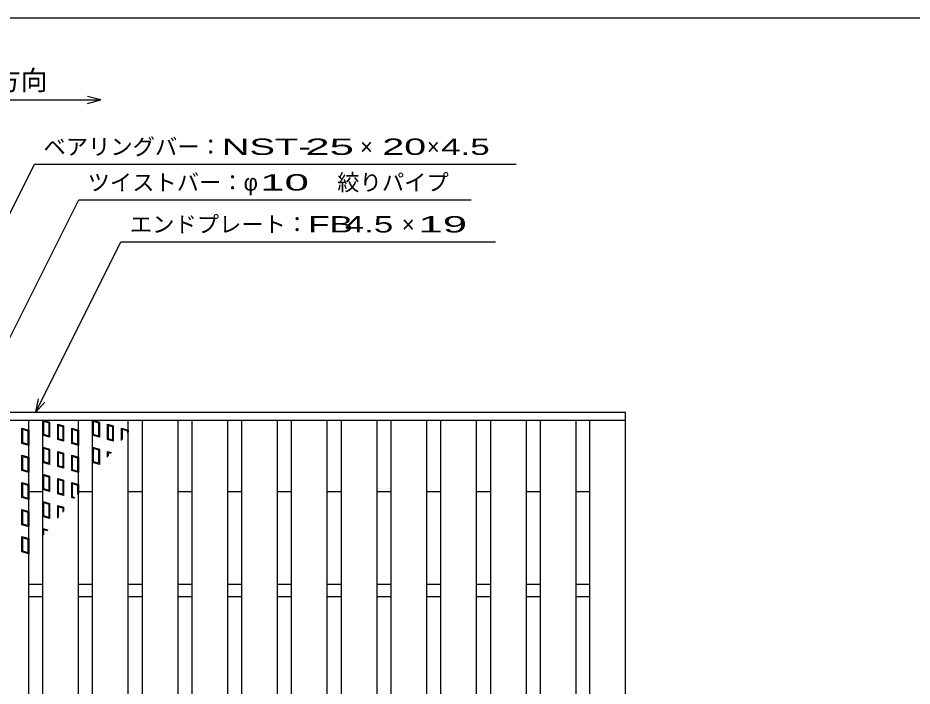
# Model space of a CAD drawing. Units: millimetres, scale not verified. Extents: x -910 to 866, y -641 to 527.
# Drawn here: x -554 to -53, y 152 to 527 of the extents above; entities that cross this region are included whole.
import ezdxf
from ezdxf.enums import TextEntityAlignment as Align

# ---------------------------------------------------------------- set-up
doc = ezdxf.new("R2010")
doc.units = ezdxf.units.MM
doc.header["$LTSCALE"] = 5
for name, color, linetype, lineweight in [('0_2', 150, 'Continuous', 25), ('16', 3, 'Continuous', 25), ('22', 2, 'Continuous', 25)]:
    doc.layers.add(name, color=color, linetype=linetype, lineweight=lineweight)
doc.styles.add('ベクトル', font='')
doc.styles.get('ベクトル').set_extended_font_data('ベクトル')

msp = doc.modelspace()

# ---------------------------------------------------------------- linework, layer by layer
at = {"layer": '0_2'}
msp.add_line((-864.5, 526.75), (865.5, 526.75), dxfattribs=at)
at = {"layer": '16'}
for p, q in [((-707.5, 305.75), (-213.5, 305.75)), ((-707.5, 301.25), (-213.5, 301.25)), ((-568, 301.25), (-548, 301.25)), ((-548, -189.75), (-548, 301.25)), ((-540.1, -189.75), (-540.1, 301.25)), ((-540.1, 301.25), (-520.1, 301.25)), ((-540.1, 301.25), (-536.3, 300.11)), ((-540.1, 292.7), (-540.1, 301.25)), ((-520.1, -189.75), (-520.1, 301.25)), ((-512.2, -189.75), (-512.2, 301.25)), ((-512.2, 301.25), (-492.2, 301.25)), ((-512.2, 301.25), (-508.4, 300.11)), ((-512.2, 292.7), (-512.2, 301.25)), ((-492.2, -189.75), (-492.2, 301.25)), ((-484.3, -189.75), (-484.3, 301.25)), ((-484.3, 301.25), (-464.3, 301.25)), ((-464.3, -189.75), (-464.3, 301.25)), ((-456.4, -189.75), (-456.4, 301.25)), ((-456.4, 301.25), (-436.4, 301.25)), ((-436.4, -189.75), (-436.4, 301.25)), ((-428.5, -189.75), (-428.5, 301.25)), ((-428.5, 301.25), (-408.5, 301.25)), ((-408.5, -189.75), (-408.5, 301.25)), ((-400.6, -189.75), (-400.6, 301.25)), ((-400.6, 301.25), (-380.6, 301.25)), ((-380.6, -189.75), (-380.6, 301.25)), ((-372.7, -189.75), (-372.7, 301.25)), ((-372.7, 301.25), (-352.7, 301.25)), ((-352.7, -189.75), (-352.7, 301.25)), ((-344.8, -189.75), (-344.8, 301.25)), ((-344.8, 301.25), (-324.8, 301.25)), ((-324.8, -189.75), (-324.8, 301.25)), ((-316.9, -189.75), (-316.9, 301.25)), ((-316.9, 301.25), (-296.9, 301.25)), ((-296.9, -189.75), (-296.9, 301.25)), ((-289, -189.75), (-289, 301.25)), ((-289, 301.25), (-269, 301.25)), ((-269, -189.75), (-269, 301.25)), ((-261.1, -189.75), (-261.1, 301.25)), ((-261.1, 301.25), (-241.1, 301.25)), ((-241.1, -189.75), (-241.1, 301.25)), ((-233.5, -189.75), (-233.5, 301.25)), ((-233.5, 301.25), (-213.5, 301.25)), ((-213.5, 301.25), (-213.5, 305.75)), ((-213.5, -189.75), (-213.5, 301.25)), ((-551.8, 296.69), (-548, 295.55)), ((-551.8, 288.14), (-551.8, 296.69)), ((-551.325, 296.052), (-548.475, 295.197)), ((-551.325, 288.493), (-551.325, 296.052)), ((-539.625, 300.612), (-536.775, 299.757)), ((-539.625, 293.053), (-539.625, 300.612)), ((-536.775, 299.757), (-536.775, 292.198)), ((-536.3, 300.11), (-536.3, 291.56)), ((-531.715, 298.885), (-528.485, 297.916)), ((-531.715, 290.335), (-531.715, 298.885)), ((-531.24, 298.246), (-528.96, 297.562)), ((-531.24, 290.688), (-531.24, 298.246)), ((-528.96, 297.562), (-528.96, 290.004)), ((-528.485, 297.916), (-528.485, 289.366)), ((-523.9, 296.69), (-520.1, 295.55)), ((-523.9, 288.14), (-523.9, 296.69)), ((-523.425, 296.052), (-520.575, 295.197)), ((-523.425, 288.493), (-523.425, 296.052)), ((-511.725, 300.612), (-508.875, 299.757)), ((-511.725, 293.053), (-511.725, 300.612)), ((-508.875, 299.757), (-508.875, 292.198)), ((-508.4, 300.11), (-508.4, 291.56)), ((-503.815, 298.885), (-500.585, 297.916)), ((-503.815, 290.335), (-503.815, 298.885)), ((-503.34, 298.246), (-501.06, 297.562)), ((-503.34, 290.688), (-503.34, 298.246)), ((-501.06, 297.562), (-501.06, 290.004)), ((-500.585, 297.916), (-500.585, 289.366)), ((-496, 296.69), (-492.2, 295.55)), ((-496, 289.811), (-496, 296.69)), ((-495.525, 296.052), (-492.675, 295.197)), ((-495.525, 290.392), (-495.525, 296.052)), ((-548.475, 295.197), (-548.475, 287.638)), ((-548, 295.55), (-548, 287)), ((-536.3, 291.56), (-540.1, 292.7)), ((-536.775, 292.198), (-539.625, 293.053)), ((-520.575, 295.197), (-520.575, 287.638)), ((-520.1, 295.55), (-520.1, 287)), ((-508.4, 291.56), (-512.2, 292.7)), ((-508.875, 292.198), (-511.725, 293.053)), ((-492.675, 295.197), (-492.675, 293.875)), ((-492.2, 295.55), (-492.2, 294.455)), ((-548, 287), (-551.8, 288.14)), ((-548.475, 287.638), (-551.325, 288.493)), ((-540.1, 286.05), (-536.3, 284.91)), ((-540.1, 277.5), (-540.1, 286.05)), ((-528.485, 289.366), (-531.715, 290.335)), ((-528.96, 290.004), (-531.24, 290.688)), ((-520.1, 287), (-523.9, 288.14)), ((-520.575, 287.638), (-523.425, 288.493)), ((-512.2, 286.05), (-508.4, 284.91)), ((-512.2, 277.5), (-512.2, 286.05)), ((-500.585, 289.366), (-503.815, 290.335)), ((-501.06, 290.004), (-503.34, 290.688)), ((-551.8, 281.49), (-548, 280.35)), ((-551.8, 272.94), (-551.8, 281.49)), ((-551.325, 280.852), (-548.475, 279.997)), ((-551.325, 273.293), (-551.325, 280.852)), ((-539.625, 285.412), (-536.775, 284.557)), ((-539.625, 277.853), (-539.625, 285.412)), ((-536.775, 284.557), (-536.775, 276.998)), ((-536.3, 284.91), (-536.3, 276.36)), ((-531.715, 283.685), (-528.485, 282.716)), ((-531.715, 275.135), (-531.715, 283.685)), ((-531.24, 283.046), (-528.96, 282.362)), ((-531.24, 275.488), (-531.24, 283.046)), ((-528.96, 282.362), (-528.96, 274.804)), ((-528.485, 282.716), (-528.485, 274.166)), ((-523.9, 281.49), (-520.1, 280.35)), ((-523.9, 272.94), (-523.9, 281.49)), ((-523.425, 280.852), (-520.575, 279.997)), ((-523.425, 273.293), (-523.425, 280.852)), ((-511.725, 285.412), (-508.875, 284.557)), ((-511.725, 277.853), (-511.725, 285.412)), ((-508.875, 284.557), (-508.875, 276.998)), ((-508.4, 284.91), (-508.4, 276.36)), ((-503.815, 283.685), (-501.642, 283.033)), ((-503.815, 280.463), (-503.815, 283.685)), ((-503.34, 283.046), (-501.976, 282.637)), ((-503.34, 281.024), (-503.34, 283.046)), ((-548.475, 279.997), (-548.475, 272.438)), ((-548, 280.35), (-548, 271.8)), ((-536.3, 276.36), (-540.1, 277.5)), ((-536.775, 276.998), (-539.625, 277.853)), ((-520.575, 279.997), (-520.575, 272.438)), ((-520.1, 280.35), (-520.1, 271.8)), ((-508.4, 276.36), (-512.2, 277.5)), ((-508.875, 276.998), (-511.725, 277.853)), ((-548, 271.8), (-551.8, 272.94)), ((-548.475, 272.438), (-551.325, 273.293)), ((-540.1, 270.85), (-536.3, 269.71)), ((-540.1, 262.3), (-540.1, 270.85)), ((-528.485, 274.166), (-531.715, 275.135)), ((-528.96, 274.804), (-531.24, 275.488)), ((-520.1, 271.8), (-523.9, 272.94)), ((-520.575, 272.438), (-523.425, 273.293)), ((-551.8, 266.29), (-548, 265.15)), ((-551.8, 257.74), (-551.8, 266.29)), ((-539.625, 270.212), (-536.775, 269.357)), ((-539.625, 262.653), (-539.625, 270.212)), ((-536.775, 269.357), (-536.775, 261.798)), ((-536.3, 269.71), (-536.3, 261.16)), ((-531.715, 268.485), (-528.485, 267.516)), ((-531.715, 259.935), (-531.715, 268.485)), ((-531.24, 267.846), (-528.96, 267.162)), ((-531.24, 260.288), (-531.24, 267.846)), ((-528.96, 267.162), (-528.96, 259.604)), ((-528.485, 267.516), (-528.485, 258.966)), ((-523.9, 266.29), (-520.1, 265.15)), ((-523.9, 257.74), (-523.9, 266.29)), ((-551.325, 265.652), (-548.475, 264.797)), ((-551.325, 258.093), (-551.325, 265.652)), ((-548.475, 264.797), (-548.475, 257.238)), ((-548, 265.15), (-548, 256.6)), ((-548, 261.25), (-540.1, 261.25)), ((-536.3, 261.16), (-540.1, 262.3)), ((-536.775, 261.798), (-539.625, 262.653)), ((-523.425, 265.652), (-520.575, 264.797)), ((-523.425, 258.093), (-523.425, 265.652)), ((-520.575, 264.797), (-520.575, 259.463)), ((-520.1, 265.15), (-520.1, 260.024)), ((-520.1, 261.25), (-512.2, 261.25)), ((-492.2, 261.25), (-484.3, 261.25)), ((-464.3, 261.25), (-456.4, 261.25)), ((-436.4, 261.25), (-428.5, 261.25)), ((-408.5, 261.25), (-400.6, 261.25)), ((-380.6, 261.25), (-372.7, 261.25)), ((-352.7, 261.25), (-344.8, 261.25)), ((-324.8, 261.25), (-316.9, 261.25)), ((-296.9, 261.25), (-289, 261.25)), ((-269, 261.25), (-261.1, 261.25)), ((-241.1, 261.25), (-233.2, 261.25)), ((-548, 256.6), (-551.8, 257.74)), ((-548.475, 257.238), (-551.325, 258.093)), ((-528.485, 258.966), (-531.715, 259.935)), ((-528.96, 259.604), (-531.24, 260.288)), ((-522.41, 257.293), (-523.9, 257.74)), ((-522.075, 257.689), (-523.425, 258.093)), ((-551.8, 251.09), (-548, 249.95)), ((-551.8, 242.54), (-551.8, 251.09)), ((-540.1, 255.65), (-536.3, 254.51)), ((-540.1, 247.1), (-540.1, 255.65)), ((-539.625, 255.012), (-536.775, 254.157)), ((-539.625, 247.453), (-539.625, 255.012)), ((-536.775, 254.157), (-536.775, 246.598)), ((-536.3, 254.51), (-536.3, 245.96)), ((-531.715, 246.29), (-531.715, 253.285)), ((-531.715, 253.285), (-528.485, 252.316)), ((-531.24, 246.852), (-531.24, 252.646)), ((-531.24, 252.646), (-528.96, 251.962)), ((-528.96, 251.962), (-528.96, 249.548)), ((-528.485, 252.316), (-528.485, 250.11)), ((-551.325, 250.452), (-548.475, 249.597)), ((-551.325, 242.893), (-551.325, 250.452)), ((-548.475, 249.597), (-548.475, 242.038)), ((-548, 249.95), (-548, 241.4)), ((-536.3, 245.96), (-540.1, 247.1)), ((-536.775, 246.598), (-539.625, 247.453)), ((-548, 241.4), (-551.8, 242.54)), ((-548.475, 242.038), (-551.325, 242.893)), ((-551.8, 235.89), (-548, 234.75)), ((-551.8, 227.34), (-551.8, 235.89)), ((-540.1, 240.45), (-537.352, 239.625)), ((-540.1, 236.376), (-540.1, 240.45)), ((-539.625, 239.812), (-537.686, 239.23)), ((-539.625, 236.937), (-539.625, 239.812)), ((-551.325, 235.252), (-548.475, 234.397)), ((-551.325, 227.693), (-551.325, 235.252)), ((-548.475, 234.397), (-548.475, 226.838)), ((-548, 234.75), (-548, 226.2)), ((-548, 226.2), (-551.8, 227.34)), ((-548.475, 226.838), (-551.325, 227.693)), ((-548, 209.25), (-540.1, 209.25)), ((-520.1, 209.25), (-512.2, 209.25)), ((-492.2, 209.25), (-484.3, 209.25)), ((-464.3, 209.25), (-456.4, 209.25)), ((-436.4, 209.25), (-428.5, 209.25)), ((-408.5, 209.25), (-400.6, 209.25)), ((-380.6, 209.25), (-372.7, 209.25)), ((-352.7, 209.25), (-344.8, 209.25)), ((-324.8, 209.25), (-316.9, 209.25)), ((-296.9, 209.25), (-289, 209.25)), ((-269, 209.25), (-261.1, 209.25)), ((-241.1, 209.25), (-233.5, 209.25)), ((-548, 202.25), (-540.1, 202.25)), ((-520.1, 202.25), (-512.2, 202.25)), ((-492.2, 202.25), (-484.3, 202.25)), ((-464.3, 202.25), (-456.4, 202.25)), ((-436.4, 202.25), (-428.5, 202.25)), ((-408.5, 202.25), (-400.6, 202.25)), ((-380.6, 202.25), (-372.7, 202.25)), ((-352.7, 202.25), (-344.8, 202.25)), ((-324.8, 202.25), (-316.9, 202.25)), ((-296.9, 202.25), (-289, 202.25)), ((-269, 202.25), (-261.1, 202.25)), ((-241.1, 202.25), (-233.5, 202.25))]:
    msp.add_line(p, q, dxfattribs=at)
at = {"layer": '22', "color": 4}
for p, q in [((-507.5, 480.75), (-515, 482.75)), ((-657.5, 480.75), (-507.5, 480.75)), ((-515, 478.75), (-507.5, 480.75)), ((-687.5, 159.25), (-544.75, 444.75)), ((-544.75, 444.75), (-274.75, 444.75)), ((-627.75, 209.25), (-520, 424.75)), ((-520, 424.75), (-300, 424.75)), ((-544.05, 305.75), (-496.3, 401.25)), ((-496.3, 401.25), (-286.3, 401.25)), ((-544.05, 305.75), (-542.55, 313.05)), ((-544.05, 305.75), (-539.05, 311.25))]:
    msp.add_line(p, q, dxfattribs=at)

# ---------------------------------------------------------------- texts
at = {"layer": '22', "style": 'ベクトル'}
for s, height, p in [('車両進行方向', 11, (-627.5, 491.75)), ('ベアリングバー：', 9.164, (-539.75, 454.5)), ('×', 9.164, (-362.25, 454.5)), ('×', 9.164, (-324.75, 454.5)), ('ツイストバー：', 9.164, (-515, 434.5)), ('φ', 9.164, (-427.5, 434.5)), ('絞りパイプ', 9.164, (-375, 434.5)), ('エンドプレート：', 9.164, (-491.3, 411)), ('×', 9.164, (-338.8, 411))]:
    msp.add_text(s, height=height, dxfattribs=at).set_placement(p, align=Align.MIDDLE_LEFT)
for s, width, p in [('NST-', 1.75, (-439.75, 454.5)), (' 25 ', 2, (-399.75, 454.5)), ('20', 1.8, (-349.75, 454.5)), (' 4.5 ', 1.6, (-322.25, 454.5)), (' 10 ', 2, (-425, 434.5)), ('FB', 1.6, (-391.3, 411)), (' 4.5 ', 1.6, (-376.3, 411)), (' 19 ', 2, (-336.3, 411))]:
    msp.add_text(s, height=9.164, dxfattribs=dict(at, width=width)).set_placement(p, align=Align.MIDDLE_LEFT)

doc.saveas('drawing.dxf')
